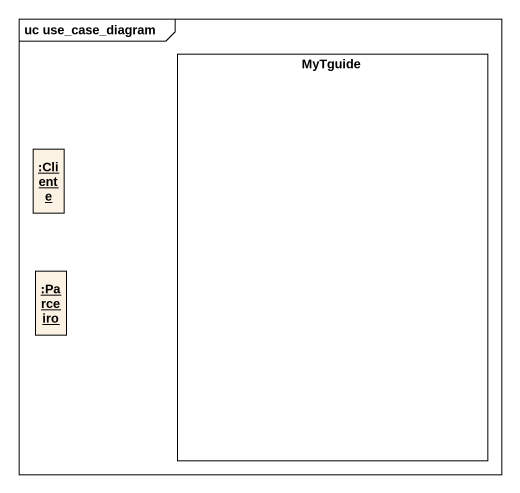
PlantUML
@startuml
mainframe uc use_case_diagram
allowmixing
hide circle
hide empty members
rectangle MyTguide
object ":Cliente" as Cliente
object ":Parceiro" as Parceiro
@enduml
